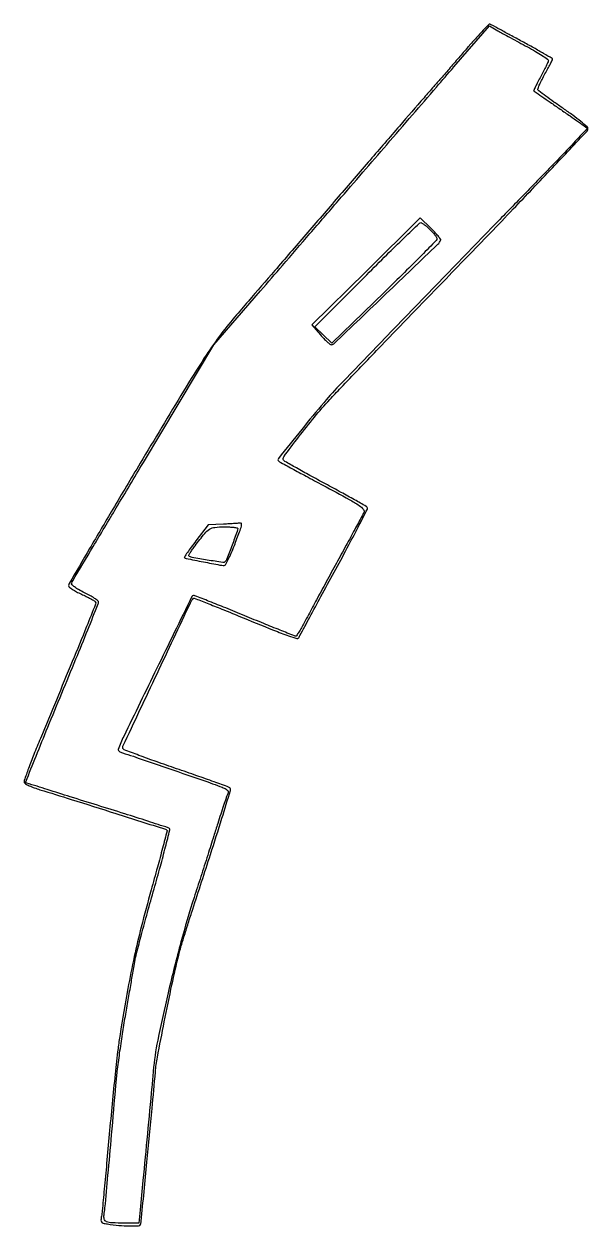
# Model space of a CAD drawing. Extents: x 6 to 270, y 2 to 563.
import ezdxf

# ---------------------------------------------------------------- set-up
doc = ezdxf.new("R2010")
doc.units = 0

msp = doc.modelspace()

# ---------------------------------------------------------------- linework, layer by layer
for points in [[(213.803239, 552.302992, -0.000393), (209.727331, 547.601039, -0.000282), (205.16602, 542.35345, -0.000285), (200.818106, 537.362799, -0.000614), (197.464063, 533.526879, 0.001573), (192.952336, 528.346941, 0.000136), (181.476107, 515.079771, 0.000179), (167.796767, 499.245575, 0.000139), (152.91723, 482, -0.000004), (137.765322, 464.429159, -0.000004), (123.257911, 447.60625, -0.000004), (110.939162, 433.3218, -0.000024), (104.624212, 426, 0.018236), (97.32045, 416.880358, 0.016133), (90.382248, 406.879955, 0.007706), (80.67064, 391.350829, 0.000989), (60.421046, 357.682806, 0.000958), (47.607795, 336.18978, 0.001558), (36.817432, 317.881142, 0.00019), (27.262105, 301.537707, 0.132945), (27, 300.56937, 0.227557), (27.310415, 299.922627, 0.022065), (28.752598, 298.867379, 0.024542), (30.680583, 297.715639, 0.016898), (32.96629, 296.595615, -0.008029), (35.290377, 295.507461, -0.011116), (37.335803, 294.4525, -0.007857), (38.998553, 293.513399, -0.122452), (39.463033, 293.059814, -0.236768), (39.566488, 291.89522, -0.001371), (35.40888, 281.45908, -0.002802), (28.742522, 265.123453, -0.000338), (13.828868, 229.22419, 0.004259), (10.789522, 221.743007, 0.006608), (8.307832, 215.232175, 0.002492), (6.28793, 209.628507, 0.178714), (6.300245, 208.659957, 0.179144), (6.835171, 208.051204, 0.01653), (8.662397, 207.140718, 0.019672), (10.986426, 206.185736, 0.014158), (13.64733, 205.297353, -0.002597), (28.218103, 200.804309, -0.000913), (49.086146, 194.208696, -0.000055), (72.252851, 186.837235, -0.119876), (72.874473, 186.45886, -0.266001), (72.975146, 186.088537, -0.000309), (70.889651, 178.09288, -0.002585), (68.492262, 169.114611, -0.001573), (65.570379, 158.526179, 0.004973), (60.90776, 141.170164, 0.010048), (57.64727, 127.394496, 0.008918), (54.712641, 112.495342, 0.00313), (51.014363, 91, 0.011932), (50.09099, 84.45993, 0.00231), (48.759432, 72.596875, 0.002456), (47.338014, 58.743069, 0.002266), (46.012471, 44.5, -0.000725), (44.785269, 30.858049, -0.001059), (43.661393, 18.845345, -0.000509), (42.673188, 8.628407, -0.0189), (42.358267, 6.313941, 0.025184), (42.122222, 4.399463, 0.181384), (42.380537, 3.522797, 0.17213), (43.159794, 3.007265, 0.022208), (45.150705, 2.605475, 0.015489), (50.540431, 1.93506, 0.020029), (55.517357, 1.672417, 0.013678), (59.655875, 1.733184, 0.305611), (60.574066, 2.410032, 0.061151), (60.898622, 3.85989, 0.000088), (63.610197, 31.469884, 0.000837), (66.021583, 56.499351, 0.002555), (67.543143, 73.5, -0.02562), (68.490349, 80.453733, -0.002534), (71.70314, 97.00933, -0.003522), (75.273638, 114.286578, -0.006875), (78.4063, 128, -0.012003), (79.235422, 131.087666, -0.002365), (80.88213, 136.584375, -0.002506), (82.863452, 142.971062, -0.002324), (84.958248, 149.5, 0.00084), (93.248795, 175.078255, 0.002747), (98.610709, 192.034819, 0.000635), (102.618058, 205.012395, 0.21623), (102.488994, 206.017808, 0.168335), (102.008672, 206.409157, 0.000591), (94.938326, 208.981651, 0.003058), (86.88143, 211.846702, 0.001903), (77.399219, 215.113001, -0.00304), (67.920296, 218.402308, -0.004866), (59.872518, 221.338362, -0.001233), (52.90395, 223.977432, -0.212921), (52.351678, 224.52823, -0.204471), (52.391759, 225.634194, -0.000094), (68.290905, 259.424039, -0.000207), (83.926011, 292.600852, -0.082733), (85.396966, 294.723939, -0.302534), (85.602437, 294.768216, -0.000171), (91.702557, 292.362387, -0.001984), (98.511531, 289.643014, -0.001199), (106.557273, 286.370146, 0.001232), (122.742261, 279.787626, 0.011792), (129.715541, 277.161074, 0.020792), (133.643314, 275.967285, 0.393248), (134.680214, 276.528184, -0.042017), (135.001493, 277.268241, -0.000146), (139.612058, 285.832585, -0.000791), (144.851406, 295.521398, -0.000496), (151.008743, 306.838064, 0.002448), (157.10516, 318.147699, 0.003991), (162.153761, 327.809338, 0.000737), (166.509236, 336.340065, 0.261787), (166.48053, 337.031503, 0.125569), (165.940059, 337.552851, 0.000942), (160.533, 340.617758, 0.003443), (154.287793, 344.085749, 0.002193), (146.975978, 348.038868, -0.002379), (139.661111, 351.997155, -0.003716), (133.405744, 355.481356, -0.001094), (128.008953, 358.555736, -0.124948), (127.426448, 359.119009, -0.306574), (127.493335, 360.734465, -0.003425), (134.367851, 369.906521, -0.010481), (141.768591, 379.2288, -0.013597), (148.955964, 387.437645, -0.004803), (154.099343, 392.893244, -0.000249), (170.83155, 410.285617, -0.000395), (190.753067, 430.939757, -0.000287), (212.955964, 453.896372, 0.001249), (234.634954, 476.39777, 0.002041), (252.89019, 495.596765, 0.000241), (269.071208, 512.770595, 0.191065), (269.5, 513.85174, 0.216624), (269.087498, 514.759178, 0.008054), (266.148442, 517.24164, 0.013216), (262.441207, 520.111958, 0.008493), (258, 523.252002, -0.004037), (253.568433, 526.32637, -0.006169), (249.779909, 529.070847, -0.002507), (246.588684, 531.46815, -0.147352), (246.165646, 532.049695, -0.180391), (246.178839, 532.688911, -0.009489), (246.982413, 534.60794, -0.013969), (248.066635, 536.89039, -0.009625), (249.415646, 539.415546, 0.003106), (250.789348, 541.908176, 0.004743), (251.947096, 544.089254, 0.00181), (252.915136, 545.972116, 0.118366), (253, 546.325575, 0.267058), (252.829404, 546.622195, 0.000785), (248.814063, 548.949875, 0.004144), (244.213376, 551.556623, 0.002541), (238.75, 554.556387, -0.000025), (233.237845, 557.546919, -0.000038), (228.481264, 560.128298, -0.000011), (224.339437, 562.376575, -0.001266), (223.803239, 562.66941, 0.335384), (223.327821, 562.600089, 0.002851), (220.578326, 559.782187, 0.008377), (217.42024, 556.396665, 0.005122)], [(241.25, 552.051416, -0.008052), (244.986885, 549.971065, -0.012481), (248.135938, 548.044507, -0.006764), (250.683227, 546.348041, -0.247298), (251, 545.746741, -0.104215), (250.853825, 545.053045, -0.006168), (249.958096, 543.088021, -0.009081), (248.811792, 540.763819, -0.006558), (247.453093, 538.213286, 0.004718), (246.114527, 535.72267, 0.007763), (245.035306, 533.588518, 0.002431), (244.151177, 531.747908, 0.352407), (244.203093, 531.53078, 0.012958), (244.443737, 531.354381, 0.000032), (247.937784, 528.930112, 0.000206), (251.878284, 526.198855, 0.000128), (256.5, 523, -0.000325), (261.130016, 519.79271, -0.000512), (265.097744, 517.034361, -0.000113), (268.579666, 514.607276, -0.022303), (268.917851, 514.348276, -0.429061), (268.954718, 513.754576, -0.001159), (262.826681, 507.188586, -0.003812), (254.195616, 498.123036, -0.000882), (239.524306, 483, 0.000543), (225.731109, 468.801391, 0.000114), (201.647301, 443.94446, 0.000127), (175.929193, 417.375133, 0.000212), (154.30029, 395, 0.016269), (146.261071, 386.115311, 0.006555), (135.845625, 373.491497, 0.001253), (124.966235, 359.877787, 0.408293), (125.094731, 358.641377, 0.048714), (125.441128, 358.407119, 0.000096), (131.311567, 355.222332, 0.000687), (137.920137, 351.650484, 0.000426), (145.689327, 347.473663, -0.001929), (158.083231, 340.762444, -0.023449), (162.698311, 337.9517, -0.077093), (164.649225, 336.142207, -0.295787), (164.79726, 334.570889, -0.003746), (164.00825, 333.087115, -0.000108), (160.598655, 326.792699, -0.000218), (156.581485, 319.388157, -0.00015), (152.022687, 311, 0.00031), (147.303604, 302.3103, 0.000352), (142.793805, 293.979688, 0.000319), (138.972849, 286.898823, 0.001973), (137.025428, 283.25, -0.008073), (135.70915, 280.854552, -0.012523), (134.489115, 278.835938, -0.00679), (133.414031, 277.203096, -0.248682), (133.03094, 277, -0.095071), (132.503022, 277.101294, -0.000264), (125.763377, 279.790625, -0.001581), (118.157793, 282.858085, -0.000985), (109.259814, 286.5, 0.001231), (100.349816, 290.14171, 0.001958), (92.705427, 293.209375, 0.000404), (85.969586, 295.875564, 0.094301), (85.315671, 296, 0.28659), (84.624026, 295.568087, 0.000073), (68.125307, 261.777214, 0.000536), (52.75422, 230.198207, 0.028953), (50.194953, 224.042775, 0.240235), (50.247235, 223.658989, 0.076411), (50.656621, 223.227788, 0.056837), (51.334313, 222.816691, 0.036691), (52.194953, 222.494345, -0.011406), (57.23986, 220.890377, -0.000444), (75.687827, 214.539919, -0.000401), (94.273117, 208.10703, -0.01296), (98.751521, 206.421637, -0.02074), (100.557047, 205.599399, -0.134571), (101.290572, 204.934525, -0.191347), (101.447826, 204.111503, -0.050261), (101.056905, 202.800391, 0.015827), (100.512617, 201.347996, 0.001704), (99.371516, 197.94449, 0.002093), (98.04322, 193.880489, 0.001685), (96.648027, 189.5, -0.000871), (94.819187, 183.725509, -0.000252), (91.975308, 174.815636, -0.000253), (88.76017, 164.777629, -0.00027), (85.603472, 154.957486, 0.011896), (79.465022, 134.218341, 0.008222), (73.467494, 110.486001, 0.007875), (68.623451, 88.339774, 0.028167), (66.554833, 74, -0.001898), (65.882482, 66.611127, -0.000116), (63.790722, 44.606214, -0.000182), (61.71088, 22.864602, -0.000688), (60.384559, 9.25), (59.767006, 3), (52.96529, 3, -0.010317), (47.250354, 3.117939, -0.08677), (44.740306, 3.664425, -0.225809), (43.676157, 4.831857, -0.117908), (43.554997, 6.840453, 0.02036), (43.989056, 10.065913, 0.000474), (45.400641, 25.348025, 0.00098), (47.083226, 44.161221, 0.000519), (49.10006, 67.5, -0.009116), (49.75504, 73.812061, -0.00385), (50.85406, 82.2625, -0.003808), (52.166712, 91.27412, -0.004962), (53.512651, 99.5, 0.000015), (54.859738, 107.250815, 0.000016), (56.176189, 114.828125, 0.000015), (57.307251, 121.340755, 0.000075), (57.942081, 125, -0.019307), (58.787922, 128.963837, -0.002292), (61.04248, 137.66875, -0.002735), (63.827824, 147.994201, -0.002241), (66.914517, 159, 0.002565), (69.877146, 169.589863, 0.004177), (72.270492, 178.611991, 0.000808), (74.291101, 186.547396, 0.260612), (74.130148, 187.147204, 0.121733), (73.538538, 187.515216, 0.000299), (63.991356, 190.61144, 0.001883), (53.196561, 194.060291, 0.001169), (40.5, 198.03151, -0.000582), (27.819011, 201.981545, -0.000951), (17.076217, 205.364024, -0.00009), (7.465613, 208.412035, -0.102904), (7.099887, 208.617753, -0.318767), (7.017702, 208.959266, -0.00013), (11.855153, 221.026224, -0.001745), (17.302675, 234.46887, -0.001052), (23.849887, 250.369076, 0.000898), (30.424687, 266.322317, 0.001447), (35.962154, 279.939458, 0.00022), (40.833134, 292.033026, 0.095906), (41, 292.894967, 0.235292), (40.707353, 293.48242, 0.014821), (39.084542, 294.63314, 0.019308), (36.977848, 295.920565, 0.012953), (34.479292, 297.23418, -0.013486), (31.694504, 298.702071, -0.033559), (29.76825, 299.961788, -0.045737), (28.608799, 301.015518, -0.284344), (28.465432, 301.770514, -0.042489), (28.956879, 302.784427, -0.000078), (38.5008, 318.836208, -0.000578), (49.250149, 336.861568, -0.000358), (61.91664, 358.011716), (94.861, 412.932091), (116.667211, 438.216045, -0.000075), (126.872348, 450.045156, -0.000038), (139.681043, 464.885338, -0.000038), (152.879296, 480.172141, -0.000057), (164.390682, 493.5, 0.000003), (175.528281, 506.39227, 0.000003), (187.567441, 520.328463, 0.000003), (198.736554, 533.25778, 0.000006), (206.895839, 542.703277), (223.483737, 561.906555), (227.491869, 559.590998, 0.00449), (229.658822, 558.364936, 0.00115), (233.186674, 556.421079, 0.001171), (237.223231, 554.221287, 0.001189)], [(165.893861, 447.269096), (140.606943, 422.291435), (144.553471, 417.678512, 0.012756), (146.147137, 415.90918, 0.01762), (147.671181, 414.411001, 0.014302), (148.992152, 413.268676, 0.165296), (149.625016, 413.032794, 0.200506), (150.873735, 413.512281, 0.000164), (175.31206, 436.866352, 0.000288), (199.370009, 459.898529, 0.103802), (200.759433, 461.930585, 0.27375), (200.701106, 462.339945, 0.007382), (199.497689, 463.79595, 0.013365), (197.966532, 465.499354, 0.008512), (196.099823, 467.401678), (191.180778, 472.246756)], [(195.702393, 466.803833, -0.016051), (196.965176, 465.498731, -0.020825), (198.031328, 464.22049, -0.019031), (198.819297, 463.106122, -0.145365), (199, 462.497709, -0.19618), (198.694437, 461.7489, -0.00069), (191.784899, 454.711907, -0.003511), (183.854262, 446.769557, -0.002178), (174.437954, 437.551514), (149.875908, 413.715277), (145.91795, 417.58012), (141.959992, 421.444962), (166.222342, 445.722481, -0.001852), (175.593163, 455.029958, -0.002998), (183.639641, 462.868479, -0.000511), (190.789931, 469.73684, -0.193426), (191.444739, 470, -0.146679), (191.989408, 469.836704, -0.015346), (193.091444, 469.061126, -0.017983), (194.369362, 468.027926, -0.013479)], [(99.323498, 329.258977), (92.146995, 328.915348), (86.422713, 321.441792, 0.005183), (84.25666, 318.552255, 0.008598), (82.49767, 316.065803, 0.002944), (81.056671, 313.925735, 0.383378), (81.099216, 313.635334, 0.124801), (81.89166, 313.257591, 0.000728), (89.961518, 311.663337, 0.001681), (97.622281, 310.188227, 0.046919), (99.646679, 309.999223, 0.271016), (100.236195, 310.344626, 0.009823), (101.514996, 312.731546, 0.015606), (102.932721, 315.735307, 0.01003), (104.396679, 319.299655, 0.002155), (106.853236, 325.721713, 0.023939), (107.698857, 328.333082, 0.106576), (107.759136, 329.470487, 0.443689), (107.25, 329.801303, -0.046063), (106.71142, 329.71056, -0.001636), (104.612215, 329.560032, -0.003013), (102.127513, 329.405067, -0.002104)], [(106, 327.271212, -0.089384), (105.742548, 325.842568, -0.00208), (103.317222, 319.413728, -0.002104), (100.840212, 313.010659, -0.088158), (100.0738, 311.758323, -0.253367), (99.029167, 311.377642, -0.00315), (91.757885, 312.499886, -0.004365), (84.666757, 313.703712, -0.153311), (83.194161, 314.472506, -0.332848), (83.145969, 314.807757, -0.011141), (83.856099, 316.041896, -0.017081), (84.825146, 317.525572, -0.010564), (86.058793, 319.203886, -0.007601), (90.587964, 324.918414, -0.078112), (92.827798, 326.92083, -0.11811), (95.242635, 327.770847, -0.025837), (99.674314, 328, -0.010813), (102.099603, 327.947545, -0.017866), (104.14183, 327.785919, -0.012116), (105.754525, 327.560404, -0.367192)]]:
    msp.add_lwpolyline(points, format="xyb", close=True)

doc.saveas('drawing.dxf')
